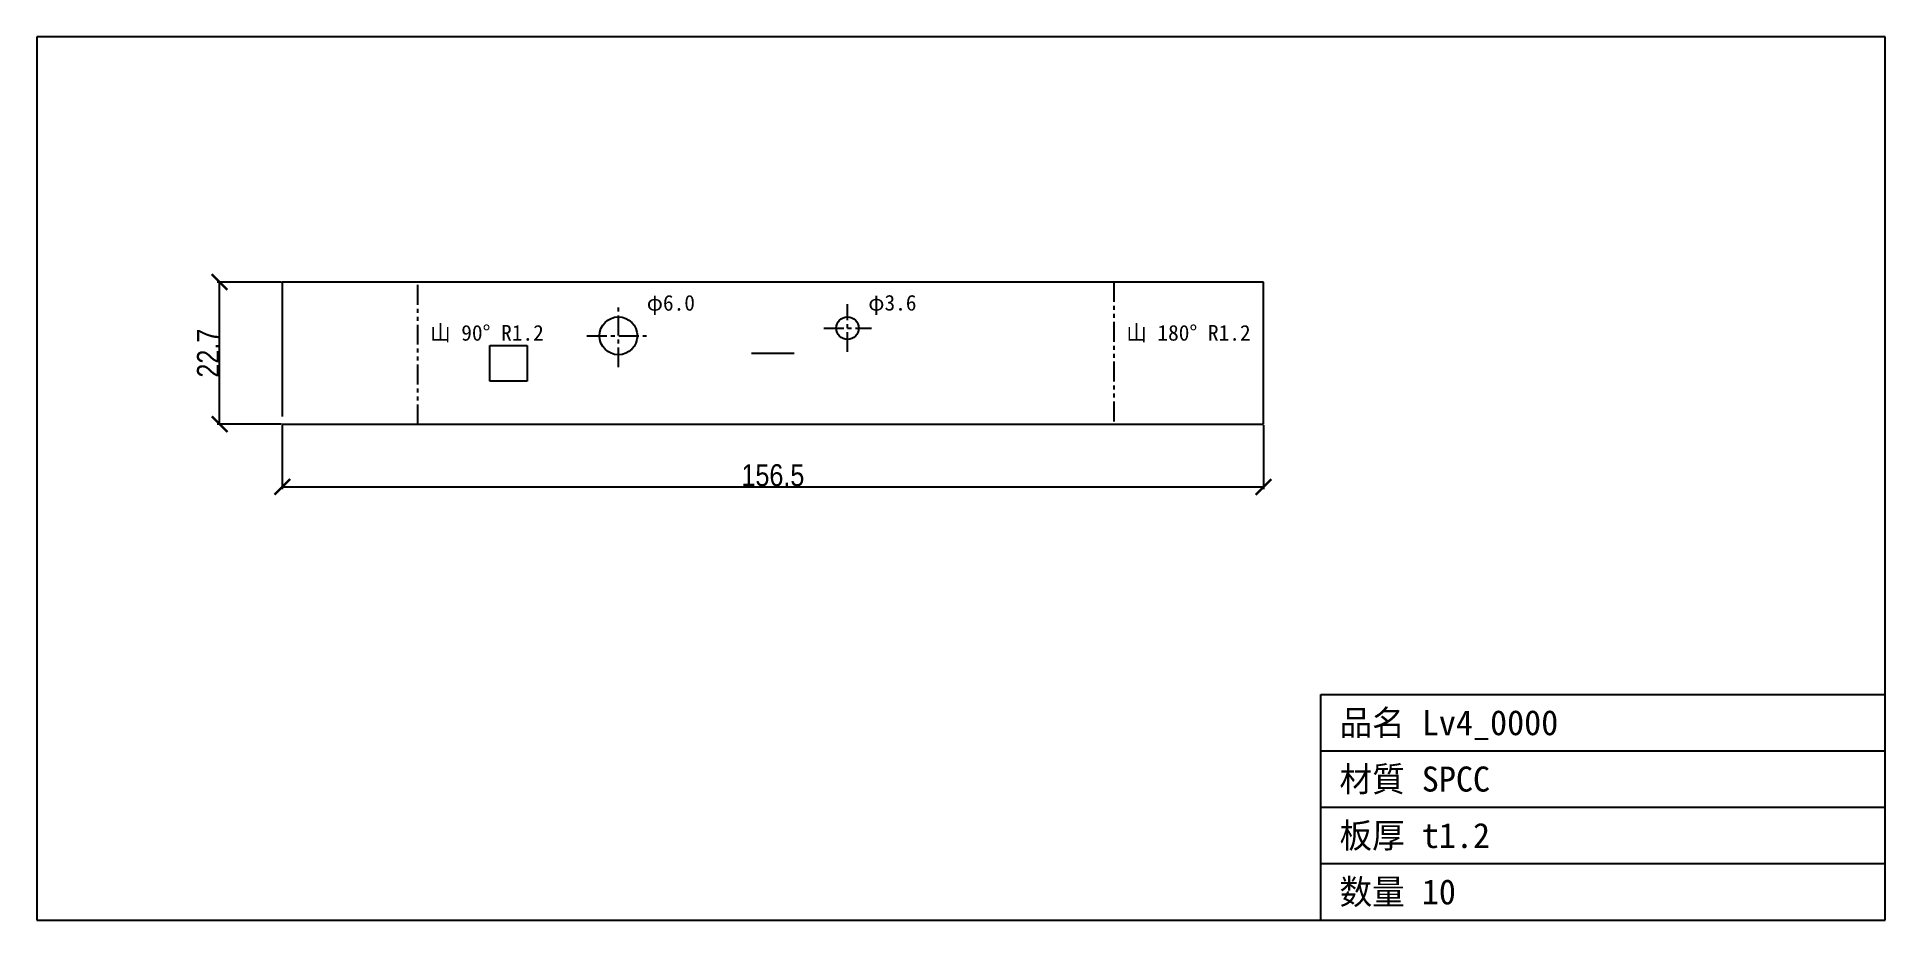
# Model space of a CAD drawing. Header units: millimetres. Extents: x -62 to 233, y -79 to 62.
import ezdxf

# ---------------------------------------------------------------- set-up
doc = ezdxf.new("R2010")
doc.units = ezdxf.units.MM
doc.linetypes.add('CENTER', pattern=[5.08, 3.175, -0.635, 0.635, -0.635])
doc.linetypes.add('PHANTOM', pattern=[6.35, 3.175, -0.635, 0.635, -0.635, 0.635, -0.635])
for name, color, linetype in [('ケガキ', 7, 'Continuous'), ('中心線', 7, 'Continuous'), ('図枠', 7, 'Continuous'), ('外形', 7, 'Continuous'), ('寸法', 7, 'Continuous'), ('文字', 7, 'Continuous'), ('曲げ線', 7, 'Continuous')]:
    doc.layers.add(name, color=color, linetype=linetype)
doc.styles.add('OpenSansCondensed-Light', font='OpenSansCondensed-Light.ttf')
doc.dimstyles.new('EZDXF', dxfattribs={"dimtxt": 0.25, "dimasz": 0.175, "dimexe": 0.375, "dimexo": 0.125, "dimgap": 0.1, "dimtad": 1, "dimlfac": 100, "dimzin": 12, "dimdsep": 46, "dimtxsty": 'OpenSansCondensed-Light', "dimblk": 'ARCHTICK', "dimcen": 2.5, "dimazin": 3, "dimtfac": 0.5, "dimtmove": 2, "dimatfit": 3})

# ---------------------------------------------------------------- blocks, each defined once
blk = doc.blocks.new('_ARCHTICK')
at = {"color": 0, "linetype": 'BYBLOCK', "const_width": 0.15}
blk.add_lwpolyline([(-0.5, -0.5), (0.5, 0.5)], dxfattribs=at)

msp = doc.modelspace()

# ---------------------------------------------------------------- linework, layer by layer
at = {"layer": 'ケガキ'}
msp.add_line((51.83, 11.34), (58.64, 11.34), dxfattribs=at)
at = {"layer": '中心線', "color": 1, "linetype": 'CENTER'}
for p, q in [((30.6, 9.09), (30.6, 19.13)), ((67.15, 11.54), (67.15, 19.14)), ((63.35, 15.34), (70.95, 15.34)), ((25.58, 14.11), (35.62, 14.11))]:
    msp.add_line(p, q, dxfattribs=at)
at = {"layer": '図枠'}
for p, q in [((232.6, 61.81), (-62.13, 61.81)), ((-62.13, 61.81), (-62.13, -79.12)), ((232.6, -79.12), (232.6, 61.81)), ((142.6, -79.12), (142.6, -43.12)), ((142.6, -43.12), (232.6, -43.12)), ((142.6, -52.12), (232.6, -52.12)), ((142.6, -61.12), (232.6, -61.12)), ((142.6, -70.12), (232.6, -70.12)), ((-62.13, -79.12), (232.6, -79.12))]:
    msp.add_line(p, q, dxfattribs=at)
at = {"layer": '外形'}
for p, q in [((-23, 22.69), (-23, 1.22)), ((133.48, 22.69), (-23, 22.69)), ((133.48, 0), (133.48, 22.69)), ((10.11, 6.86), (10.11, 12.59)), ((10.11, 12.59), (16.03, 12.59)), ((16.03, 12.59), (16.03, 6.86)), ((16.03, 6.86), (10.11, 6.86)), ((-23, 0), (133.48, 0))]:
    msp.add_line(p, q, dxfattribs=at)
for centre, radius in [((30.6, 14.11), 3.02), ((67.15, 15.34), 1.8)]:
    msp.add_circle(centre, radius, dxfattribs=at)
at = {"layer": '曲げ線', "color": 4, "linetype": 'PHANTOM'}
for p, q in [((-1.41, 0), (-1.41, 22.69)), ((109.61, 22.69), (109.61, 0))]:
    msp.add_line(p, q, dxfattribs=at)

# ---------------------------------------------------------------- texts
at = {"layer": '文字'}
for s, height, p in [('φ6.0', 2.5, (35.12, 18.13)), ('φ3.6', 2.5, (70.45, 18.14)), ('山 90° R1.2', 2.5, (0.59, 13.34)), ('山 180° R1.2', 2.5, (111.61, 13.34)), ('品名 Lv4_0000', 4, (145.6, -49.62)), ('材質 SPCC', 4, (145.6, -58.62)), ('板厚 t1.2', 4, (145.6, -67.62)), ('数量 10', 4, (145.6, -76.62))]:
    msp.add_text(s, height=height, dxfattribs=at).set_placement(p)

# ---------------------------------------------------------------- dimensions: what is measured, and where the dimension line sits
at = {"layer": '寸法'}
msp.add_linear_dim(base=(-33, 0), p1=(-23, 0), p2=(-23, 22.69), angle=90, dimstyle='EZDXF', override={"dimtxt": 3.5, "dimasz": 2.5, "dimdec": 1, "dimlfac": 1}, dxfattribs=at).render()
msp.add_linear_dim(base=(-23, -10), p1=(-23, 0), p2=(133.48, 0), dimstyle='EZDXF', override={"dimtxt": 3.5, "dimasz": 2.5, "dimdec": 1, "dimlfac": 1}, dxfattribs=at).render()

doc.saveas('drawing.dxf')
